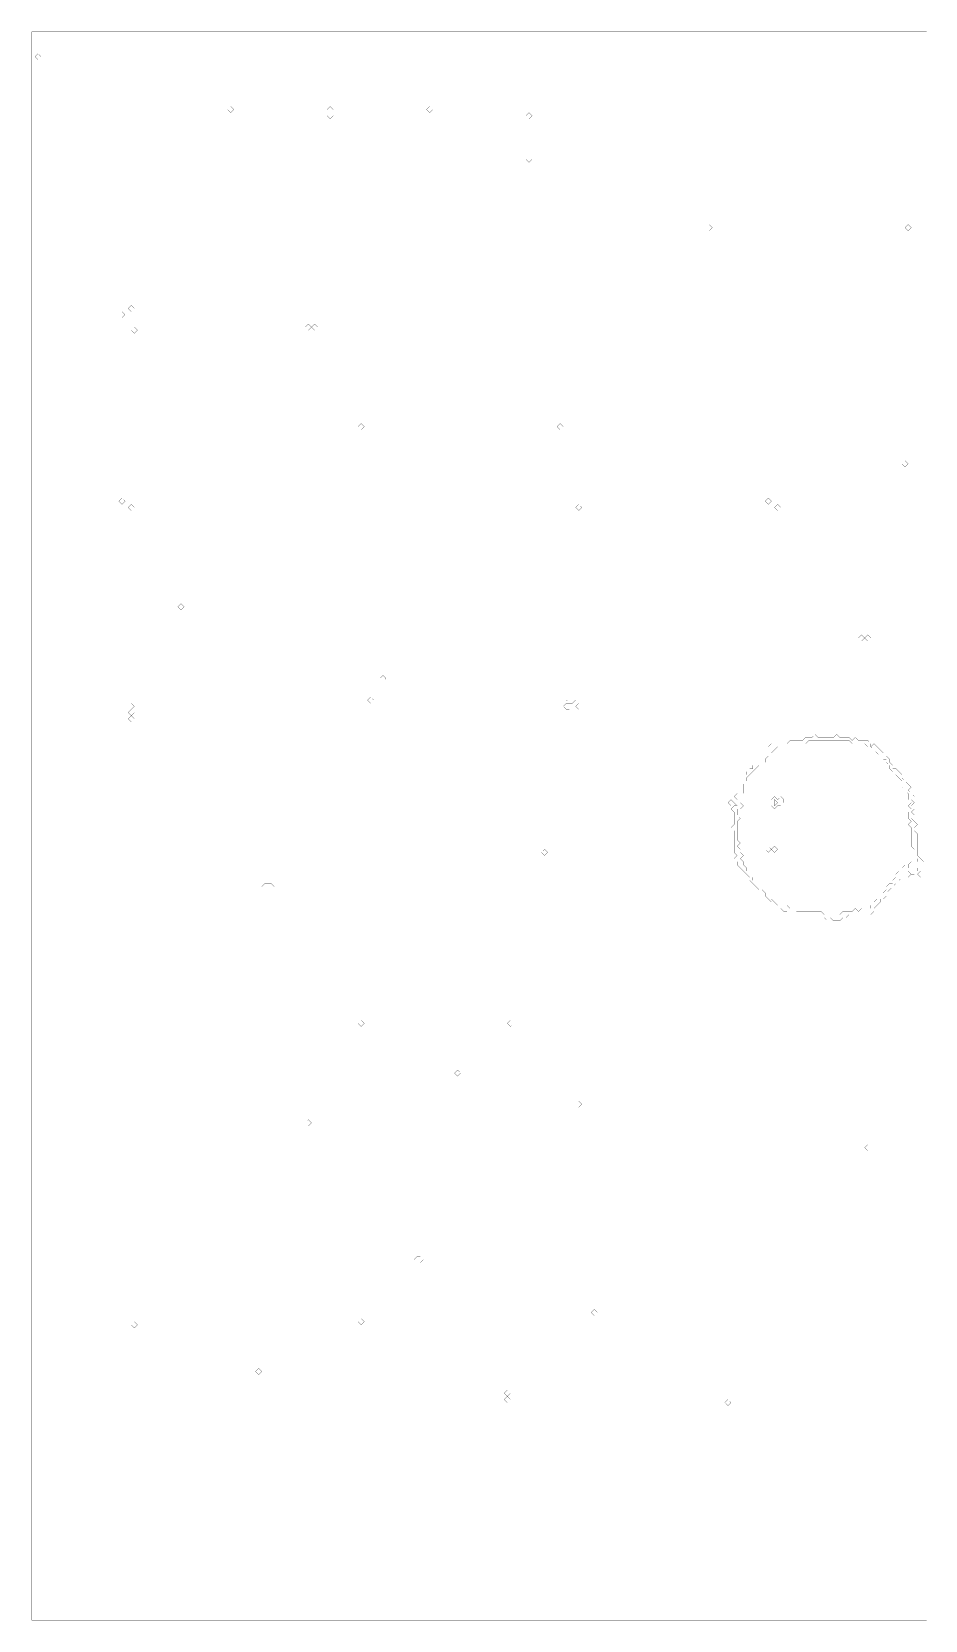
# Model space of a CAD drawing. Header units: metres. Extents: x 0 to 4926, y -4926 to 0.
# Drawn here: x 0 to 2771, y -4926 to 0 of the extents above; entities that cross this region are included whole.
import ezdxf

# ---------------------------------------------------------------- set-up
doc = ezdxf.new("R2010")
doc.units = ezdxf.units.M
doc.layers.add('conductor', color=1, linetype='Continuous')
doc.layers.add('substrate', color=5, linetype='Continuous')

msp = doc.modelspace()

# ---------------------------------------------------------------- linework, layer by layer
at = {"layer": 'conductor', "const_width": 0.5}
for points in [[(2409.7, -2197.6), (2400, -2207.3), (2390.4, -2207.3), (2380.8, -2207.3), (2371.1, -2207.3), (2361.5, -2207.3), (2351.8, -2216.9), (2342.2, -2216.9), (2332.6, -2216.9), (2322.9, -2216.9), (2313.3, -2216.9), (2303.6, -2226.5), (2294, -2236.2), (2284.4, -2236.2), (2284.4, -2245.8), (2274.7, -2255.4), (2274.7, -2265.1), (2265.1, -2274.7), (2255.4, -2274.7), (2245.8, -2284.4), (2236.2, -2294), (2226.5, -2303.6), (2216.9, -2313.3), (2216.9, -2322.9), (2207.3, -2332.6), (2207.3, -2342.2), (2207.3, -2351.8), (2207.3, -2361.5), (2197.6, -2371.1), (2197.6, -2380.8), (2197.6, -2390.4), (2207.3, -2400), (2197.6, -2409.7), (2188, -2409.7), (2188, -2419.3), (2188, -2428.9), (2197.6, -2438.6), (2188, -2448.2), (2188, -2457.9), (2188, -2467.5), (2188, -2477.1), (2188, -2486.8), (2188, -2496.4), (2188, -2506.1), (2197.6, -2515.7), (2188, -2525.3), (2197.6, -2535), (2197.6, -2544.6), (2207.3, -2554.2), (2197.6, -2563.9), (2207.3, -2573.5), (2207.3, -2583.2), (2216.9, -2592.8), (2216.9, -2602.4), (2226.5, -2612.1), (2236.2, -2621.7), (2236.2, -2631.4), (2245.8, -2631.4), (2255.4, -2641), (2255.4, -2650.6), (2265.1, -2650.6), (2274.7, -2660.3), (2284.4, -2669.9), (2294, -2679.6), (2294, -2689.2), (2303.6, -2698.8), (2313.3, -2708.5), (2322.9, -2708.5), (2332.6, -2708.5), (2342.2, -2708.5), (2351.8, -2718.1), (2361.5, -2718.1), (2371.1, -2727.7), (2380.8, -2727.7), (2390.4, -2727.7), (2400, -2727.7), (2409.7, -2727.7), (2419.3, -2727.7), (2428.9, -2727.7), (2438.6, -2727.7), (2448.2, -2727.7), (2457.9, -2737.4), (2467.5, -2737.4), (2477.1, -2737.4), (2486.8, -2737.4), (2496.4, -2737.4), (2506.1, -2737.4), (2515.7, -2727.7), (2525.3, -2727.7), (2535, -2727.7), (2544.6, -2727.7), (2554.2, -2718.1), (2563.9, -2727.7), (2573.5, -2718.1), (2583.2, -2727.7), (2592.8, -2718.1), (2602.4, -2718.1), (2602.4, -2708.5), (2612.1, -2698.8), (2621.7, -2689.2), (2631.4, -2679.6), (2641, -2669.9), (2650.6, -2660.3), (2650.6, -2650.6), (2660.3, -2641), (2669.9, -2641), (2669.9, -2631.4), (2679.6, -2621.7), (2679.6, -2612.1), (2689.2, -2602.4), (2698.8, -2602.4), (2698.8, -2592.8), (2708.5, -2583.2), (2718.1, -2592.8), (2718.1, -2583.2), (2727.7, -2573.5), (2737.4, -2573.5), (2747, -2573.5), (2747, -2563.9), (2737.4, -2554.2), (2737.4, -2544.6), (2737.4, -2535), (2727.7, -2525.3), (2727.7, -2515.7), (2727.7, -2506.1), (2727.7, -2496.4), (2727.7, -2486.8), (2727.7, -2477.1), (2727.7, -2467.5), (2718.1, -2457.9), (2727.7, -2448.2), (2718.1, -2438.6), (2718.1, -2428.9), (2718.1, -2419.3), (2727.7, -2409.7), (2718.1, -2400), (2727.7, -2390.4), (2718.1, -2380.8), (2718.1, -2371.1), (2718.1, -2361.5), (2708.5, -2351.8), (2698.8, -2342.2), (2698.8, -2332.6), (2698.8, -2322.9), (2689.2, -2313.3), (2679.6, -2303.6), (2679.6, -2294), (2669.9, -2294), (2660.3, -2284.4), (2660.3, -2274.7), (2650.6, -2265.1), (2650.6, -2255.4), (2641, -2255.4), (2631.4, -2245.8), (2621.7, -2236.2), (2612.1, -2226.5), (2602.4, -2216.9), (2592.8, -2216.9), (2583.2, -2207.3), (2573.5, -2207.3), (2563.9, -2207.3), (2554.2, -2197.6), (2544.6, -2207.3), (2535, -2197.6), (2525.3, -2197.6), (2515.7, -2197.6), (2506.1, -2197.6), (2496.4, -2197.6), (2486.8, -2197.6), (2477.1, -2197.6), (2467.5, -2197.6), (2457.9, -2197.6), (2448.2, -2197.6), (2438.6, -2197.6), (2428.9, -2197.6), (2419.3, -2197.6)], [(2294, -2380.8), (2303.6, -2371.1), (2313.3, -2380.8), (2322.9, -2371.1), (2332.6, -2380.8), (2332.6, -2390.4), (2322.9, -2400), (2313.3, -2400), (2303.6, -2409.7), (2294, -2400), (2294, -2390.4)], [(2274.7, -2535), (2284.4, -2525.3), (2294, -2535), (2284.4, -2544.6)], [(2294, -2535), (2303.6, -2525.3), (2313.3, -2535), (2303.6, -2544.6)], [(1744.6, -3971.1)]]:
    msp.add_lwpolyline(points, close=True, dxfattribs=at)
at = {"layer": 'substrate', "const_width": 0.5}
msp.add_lwpolyline([(2775.9, 0), (2766.3, 0), (2756.7, 0), (2747, 0), (2737.4, 0), (2727.7, 0), (2718.1, 0), (2708.5, 0), (2698.8, 0), (2689.2, 0), (2679.6, 0), (2669.9, 0), (2660.3, 0), (2650.6, 0), (2641, 0), (2631.4, 0), (2621.7, 0), (2612.1, 0), (2602.4, 0), (2592.8, 0), (2583.2, 0), (2573.5, 0), (2563.9, 0), (2554.2, 0), (2544.6, 0), (2535, 0), (2525.3, 0), (2515.7, 0), (2506.1, 0), (2496.4, 0), (2486.8, 0), (2477.1, 0), (2467.5, 0), (2457.9, 0), (2448.2, 0), (2438.6, 0), (2428.9, 0), (2419.3, 0), (2409.7, 0), (2400, 0), (2390.4, 0), (2380.8, 0), (2371.1, 0), (2361.5, 0), (2351.8, 0), (2342.2, 0), (2332.6, 0), (2322.9, 0), (2313.3, 0), (2303.6, 0), (2294, 0), (2284.4, 0), (2274.7, 0), (2265.1, 0), (2255.4, 0), (2245.8, 0), (2236.2, 0), (2226.5, 0), (2216.9, 0), (2207.3, 0), (2197.6, 0), (2188, 0), (2178.3, 0), (2168.7, 0), (2159.1, 0), (2149.4, 0), (2139.8, 0), (2130.1, 0), (2120.5, 0), (2110.9, 0), (2101.2, 0), (2091.6, 0), (2082, 0), (2072.3, 0), (2062.7, 0), (2053, 0), (2043.4, 0), (2033.8, 0), (2024.1, 0), (2014.5, 0), (2004.8, 0), (1995.2, 0), (1985.6, 0), (1975.9, 0), (1966.3, 0), (1956.7, 0), (1947, 0), (1937.4, 0), (1927.7, 0), (1918.1, 0), (1908.5, 0), (1898.8, 0), (1889.2, 0), (1879.5, 0), (1869.9, 0), (1860.3, 0), (1850.6, 0), (1841, 0), (1831.3, 0), (1821.7, 0), (1812.1, 0), (1802.4, 0), (1792.8, 0), (1783.2, 0), (1773.5, 0), (1763.9, 0), (1754.2, 0), (1744.6, 0), (1735, 0), (1725.3, 0), (1715.7, 0), (1706, 0), (1696.4, 0), (1686.8, 0), (1677.1, 0), (1667.5, 0), (1657.9, 0), (1648.2, 0), (1638.6, 0), (1628.9, 0), (1619.3, 0), (1609.7, 0), (1600, 0), (1590.4, 0), (1580.7, 0), (1571.1, 0), (1561.5, 0), (1551.8, 0), (1542.2, 0), (1532.5, 0), (1522.9, 0), (1513.3, 0), (1503.6, 0), (1494, 0), (1484.4, 0), (1474.7, 0), (1465.1, 0), (1455.4, 0), (1445.8, 0), (1436.2, 0), (1426.5, 0), (1416.9, 0), (1407.2, 0), (1397.6, 0), (1388, 0), (1378.3, 0), (1368.7, 0), (1359.1, 0), (1349.4, 0), (1339.8, 0), (1330.1, 0), (1320.5, 0), (1310.9, 0), (1301.2, 0), (1291.6, 0), (1281.9, 0), (1272.3, 0), (1262.7, 0), (1253, 0), (1243.4, 0), (1233.8, 0), (1224.1, 0), (1214.5, 0), (1204.8, 0), (1195.2, 0), (1185.6, 0), (1175.9, 0), (1166.3, 0), (1156.6, 0), (1147, 0), (1137.4, 0), (1127.7, 0), (1118.1, 0), (1108.4, 0), (1098.8, 0), (1089.2, 0), (1079.5, 0), (1069.9, 0), (1060.3, 0), (1050.6, 0), (1041, 0), (1031.3, 0), (1021.7, 0), (1012.1, 0), (1002.4, 0), (992.8, 0), (983.1, 0), (973.5, 0), (963.9, 0), (954.2, 0), (944.6, 0), (935, 0), (925.3, 0), (915.7, 0), (906, 0), (896.4, 0), (886.8, 0), (877.1, 0), (867.5, 0), (857.8, 0), (848.2, 0), (838.6, 0), (828.9, 0), (819.3, 0), (809.6, 0), (800, 0), (790.4, 0), (780.7, 0), (771.1, 0), (761.5, 0), (751.8, 0), (742.2, 0), (732.5, 0), (722.9, 0), (713.3, 0), (703.6, 0), (694, 0), (684.3, 0), (674.7, 0), (665.1, 0), (655.4, 0), (645.8, 0), (636.2, 0), (626.5, 0), (616.9, 0), (607.2, 0), (597.6, 0), (588, 0), (578.3, 0), (568.7, 0), (559, 0), (549.4, 0), (539.8, 0), (530.1, 0), (520.5, 0), (510.8, 0), (501.2, 0), (491.6, 0), (481.9, 0), (472.3, 0), (462.7, 0), (453, 0), (443.4, 0), (433.7, 0), (424.1, 0), (414.5, 0), (404.8, 0), (395.2, 0), (385.5, 0), (375.9, 0), (366.3, 0), (356.6, 0), (347, 0), (337.4, 0), (327.7, 0), (318.1, 0), (308.4, 0), (298.8, 0), (289.2, 0), (279.5, 0), (269.9, 0), (260.2, 0), (250.6, 0), (241, 0), (231.3, 0), (221.7, 0), (212.1, 0), (202.4, 0), (192.8, 0), (183.1, 0), (173.5, 0), (163.9, 0), (154.2, 0), (144.6, 0), (134.9, 0), (125.3, 0), (115.7, 0), (106, 0), (96.4, 0), (86.7, 0), (77.1, 0), (67.5, 0), (57.8, 0), (48.2, 0), (38.6, 0), (28.9, 0), (19.3, 0), (9.6, 0), (0, 0), (0, -9.6), (0, -19.3), (0, -28.9), (0, -38.6), (0, -48.2), (0, -57.8), (0, -67.5), (0, -77.1), (0, -86.7), (0, -96.4), (0, -106), (0, -115.7), (0, -125.3), (0, -134.9), (0, -144.6), (0, -154.2), (0, -163.9), (0, -173.5), (0, -183.1), (0, -192.8), (0, -202.4), (0, -212.1), (0, -221.7), (0, -231.3), (0, -241), (0, -250.6), (0, -260.2), (0, -269.9), (0, -279.5), (0, -289.2), (0, -298.8), (0, -308.4), (0, -318.1), (0, -327.7), (0, -337.4), (0, -347), (0, -356.6), (0, -366.3), (0, -375.9), (0, -385.5), (0, -395.2), (0, -404.8), (0, -414.5), (0, -424.1), (0, -433.7), (0, -443.4), (0, -453), (0, -462.7), (0, -472.3), (0, -481.9), (0, -491.6), (0, -501.2), (0, -510.8), (0, -520.5), (0, -530.1), (0, -539.8), (0, -549.4), (0, -559), (0, -568.7), (0, -578.3), (0, -588), (0, -597.6), (0, -607.2), (0, -616.9), (0, -626.5), (0, -636.2), (0, -645.8), (0, -655.4), (0, -665.1), (0, -674.7), (0, -684.3), (0, -694), (0, -703.6), (0, -713.3), (0, -722.9), (0, -732.5), (0, -742.2), (0, -751.8), (0, -761.5), (0, -771.1), (0, -780.7), (0, -790.4), (0, -800), (0, -809.6), (0, -819.3), (0, -828.9), (0, -838.6), (0, -848.2), (0, -857.8), (0, -867.5), (0, -877.1), (0, -886.8), (0, -896.4), (0, -906), (0, -915.7), (0, -925.3), (0, -935), (0, -944.6), (0, -954.2), (0, -963.9), (0, -973.5), (0, -983.1), (0, -992.8), (0, -1002.4), (0, -1012.1), (0, -1021.7), (0, -1031.3), (0, -1041), (0, -1050.6), (0, -1060.3), (0, -1069.9), (0, -1079.5), (0, -1089.2), (0, -1098.8), (0, -1108.4), (0, -1118.1), (0, -1127.7), (0, -1137.4), (0, -1147), (0, -1156.6), (0, -1166.3), (0, -1175.9), (0, -1185.6), (0, -1195.2), (0, -1204.8), (0, -1214.5), (0, -1224.1), (0, -1233.8), (0, -1243.4), (0, -1253), (0, -1262.7), (0, -1272.3), (0, -1281.9), (0, -1291.6), (0, -1301.2), (0, -1310.9), (0, -1320.5), (0, -1330.1), (0, -1339.8), (0, -1349.4), (0, -1359.1), (0, -1368.7), (0, -1378.3), (0, -1388), (0, -1397.6), (0, -1407.2), (0, -1416.9), (0, -1426.5), (0, -1436.2), (0, -1445.8), (0, -1455.4), (0, -1465.1), (0, -1474.7), (0, -1484.4), (0, -1494), (0, -1503.6), (0, -1513.3), (0, -1522.9), (0, -1532.5), (0, -1542.2), (0, -1551.8), (0, -1561.5), (0, -1571.1), (0, -1580.7), (0, -1590.4), (0, -1600), (0, -1609.7), (0, -1619.3), (0, -1628.9), (0, -1638.6), (0, -1648.2), (0, -1657.9), (0, -1667.5), (0, -1677.1), (0, -1686.8), (0, -1696.4), (0, -1706), (0, -1715.7), (0, -1725.3), (0, -1735), (0, -1744.6), (0, -1754.2), (0, -1763.9), (0, -1773.5), (0, -1783.2), (0, -1792.8), (0, -1802.4), (0, -1812.1), (0, -1821.7), (0, -1831.3), (0, -1841), (0, -1850.6), (0, -1860.3), (0, -1869.9), (0, -1879.5), (0, -1889.2), (0, -1898.8), (0, -1908.5), (0, -1918.1), (0, -1927.7), (0, -1937.4), (0, -1947), (0, -1956.7), (0, -1966.3), (0, -1975.9), (0, -1985.6), (0, -1995.2), (0, -2004.8), (0, -2014.5), (0, -2024.1), (0, -2033.8), (0, -2043.4), (0, -2053), (0, -2062.7), (0, -2072.3), (0, -2082), (0, -2091.6), (0, -2101.2), (0, -2110.9), (0, -2120.5), (0, -2130.1), (0, -2139.8), (0, -2149.4), (0, -2159.1), (0, -2168.7), (0, -2178.3), (0, -2188), (0, -2197.6), (0, -2207.3), (0, -2216.9), (0, -2226.5), (0, -2236.2), (0, -2245.8), (0, -2255.4), (0, -2265.1), (0, -2274.7), (0, -2284.4), (0, -2294), (0, -2303.6), (0, -2313.3), (0, -2322.9), (0, -2332.6), (0, -2342.2), (0, -2351.8), (0, -2361.5), (0, -2371.1), (0, -2380.8), (0, -2390.4), (0, -2400), (0, -2409.7), (0, -2419.3), (0, -2428.9), (0, -2438.6), (0, -2448.2), (0, -2457.9), (0, -2467.5), (0, -2477.1), (0, -2486.8), (0, -2496.4), (0, -2506.1), (0, -2515.7), (0, -2525.3), (0, -2535), (0, -2544.6), (0, -2554.2), (0, -2563.9), (0, -2573.5), (0, -2583.2), (0, -2592.8), (0, -2602.4), (0, -2612.1), (0, -2621.7), (0, -2631.4), (0, -2641), (0, -2650.6), (0, -2660.3), (0, -2669.9), (0, -2679.6), (0, -2689.2), (0, -2698.8), (0, -2708.5), (0, -2718.1), (0, -2727.7), (0, -2737.4), (0, -2747), (0, -2756.7), (0, -2766.3), (0, -2775.9), (0, -2785.6), (0, -2795.2), (0, -2804.9), (0, -2814.5), (0, -2824.1), (0, -2833.8), (0, -2843.4), (0, -2853), (0, -2862.7), (0, -2872.3), (0, -2882), (0, -2891.6), (0, -2901.2), (0, -2910.9), (0, -2920.5), (0, -2930.2), (0, -2939.8), (0, -2949.4), (0, -2959.1), (0, -2968.7), (0, -2978.3), (0, -2988), (0, -2997.6), (0, -3007.3), (0, -3016.9), (0, -3026.5), (0, -3036.2), (0, -3045.8), (0, -3055.5), (0, -3065.1), (0, -3074.7), (0, -3084.4), (0, -3094), (0, -3103.7), (0, -3113.3), (0, -3122.9), (0, -3132.6), (0, -3142.2), (0, -3151.8), (0, -3161.5), (0, -3171.1), (0, -3180.8), (0, -3190.4), (0, -3200), (0, -3209.7), (0, -3219.3), (0, -3229), (0, -3238.6), (0, -3248.2), (0, -3257.9), (0, -3267.5), (0, -3277.1), (0, -3286.8), (0, -3296.4), (0, -3306.1), (0, -3315.7), (0, -3325.3), (0, -3335), (0, -3344.6), (0, -3354.3), (0, -3363.9), (0, -3373.5), (0, -3383.2), (0, -3392.8), (0, -3402.5), (0, -3412.1), (0, -3421.7), (0, -3431.4), (0, -3441), (0, -3450.6), (0, -3460.3), (0, -3469.9), (0, -3479.6), (0, -3489.2), (0, -3498.8), (0, -3508.5), (0, -3518.1), (0, -3527.8), (0, -3537.4), (0, -3547), (0, -3556.7), (0, -3566.3), (0, -3575.9), (0, -3585.6), (0, -3595.2), (0, -3604.9), (0, -3614.5), (0, -3624.1), (0, -3633.8), (0, -3643.4), (0, -3653.1), (0, -3662.7), (0, -3672.3), (0, -3682), (0, -3691.6), (0, -3701.2), (0, -3710.9), (0, -3720.5), (0, -3730.2), (0, -3739.8), (0, -3749.4), (0, -3759.1), (0, -3768.7), (0, -3778.4), (0, -3788), (0, -3797.6), (0, -3807.3), (0, -3816.9), (0, -3826.6), (0, -3836.2), (0, -3845.8), (0, -3855.5), (0, -3865.1), (0, -3874.7), (0, -3884.4), (0, -3894), (0, -3903.7), (0, -3913.3), (0, -3922.9), (0, -3932.6), (0, -3942.2), (0, -3951.9), (0, -3961.5), (0, -3971.1), (0, -3980.8), (0, -3990.4), (0, -4000), (0, -4009.7), (0, -4019.3), (0, -4029), (0, -4038.6), (0, -4048.2), (0, -4057.9), (0, -4067.5), (0, -4077.2), (0, -4086.8), (0, -4096.4), (0, -4106.1), (0, -4115.7), (0, -4125.4), (0, -4135), (0, -4144.6), (0, -4154.3), (0, -4163.9), (0, -4173.5), (0, -4183.2), (0, -4192.8), (0, -4202.5), (0, -4212.1), (0, -4221.7), (0, -4231.4), (0, -4241), (0, -4250.7), (0, -4260.3), (0, -4269.9), (0, -4279.6), (0, -4289.2), (0, -4298.8), (0, -4308.5), (0, -4318.1), (0, -4327.8), (0, -4337.4), (0, -4347), (0, -4356.7), (0, -4366.3), (0, -4376), (0, -4385.6), (0, -4395.2), (0, -4404.9), (0, -4414.5), (0, -4424.2), (0, -4433.8), (0, -4443.4), (0, -4453.1), (0, -4462.7), (0, -4472.3), (0, -4482), (0, -4491.6), (0, -4501.3), (0, -4510.9), (0, -4520.5), (0, -4530.2), (0, -4539.8), (0, -4549.5), (0, -4559.1), (0, -4568.7), (0, -4578.4), (0, -4588), (0, -4597.6), (0, -4607.3), (0, -4616.9), (0, -4626.6), (0, -4636.2), (0, -4645.8), (0, -4655.5), (0, -4665.1), (0, -4674.8), (0, -4684.4), (0, -4694), (0, -4703.7), (0, -4713.3), (0, -4722.9), (0, -4732.6), (0, -4742.2), (0, -4751.9), (0, -4761.5), (0, -4771.1), (0, -4780.8), (0, -4790.4), (0, -4800.1), (0, -4809.7), (0, -4819.3), (0, -4829), (0, -4838.6), (0, -4848.3), (0, -4857.9), (0, -4867.5), (0, -4877.2), (0, -4886.8), (0, -4896.4), (0, -4906.1), (0, -4915.7), (0, -4925.4), (9.6, -4925.4), (19.3, -4925.4), (28.9, -4925.4), (38.6, -4925.4), (48.2, -4925.4), (57.8, -4925.4), (67.5, -4925.4), (77.1, -4925.4), (86.7, -4925.4), (96.4, -4925.4), (106, -4925.4), (115.7, -4925.4), (125.3, -4925.4), (134.9, -4925.4), (144.6, -4925.4), (154.2, -4925.4), (163.9, -4925.4), (173.5, -4925.4), (183.1, -4925.4), (192.8, -4925.4), (202.4, -4925.4), (212.1, -4925.4), (221.7, -4925.4), (231.3, -4925.4), (241, -4925.4), (250.6, -4925.4), (260.2, -4925.4), (269.9, -4925.4), (279.5, -4925.4), (289.2, -4925.4), (298.8, -4925.4), (308.4, -4925.4), (318.1, -4925.4), (327.7, -4925.4), (337.4, -4925.4), (347, -4925.4), (356.6, -4925.4), (366.3, -4925.4), (375.9, -4925.4), (385.5, -4925.4), (395.2, -4925.4), (404.8, -4925.4), (414.5, -4925.4), (424.1, -4925.4), (433.7, -4925.4), (443.4, -4925.4), (453, -4925.4), (462.7, -4925.4), (472.3, -4925.4), (481.9, -4925.4), (491.6, -4925.4), (501.2, -4925.4), (510.8, -4925.4), (520.5, -4925.4), (530.1, -4925.4), (539.8, -4925.4), (549.4, -4925.4), (559, -4925.4), (568.7, -4925.4), (578.3, -4925.4), (588, -4925.4), (597.6, -4925.4), (607.2, -4925.4), (616.9, -4925.4), (626.5, -4925.4), (636.2, -4925.4), (645.8, -4925.4), (655.4, -4925.4), (665.1, -4925.4), (674.7, -4925.4), (684.3, -4925.4), (694, -4925.4), (703.6, -4925.4), (713.3, -4925.4), (722.9, -4925.4), (732.5, -4925.4), (742.2, -4925.4), (751.8, -4925.4), (761.5, -4925.4), (771.1, -4925.4), (780.7, -4925.4), (790.4, -4925.4), (800, -4925.4), (809.6, -4925.4), (819.3, -4925.4), (828.9, -4925.4), (838.6, -4925.4), (848.2, -4925.4), (857.8, -4925.4), (867.5, -4925.4), (877.1, -4925.4), (886.8, -4925.4), (896.4, -4925.4), (906, -4925.4), (915.7, -4925.4), (925.3, -4925.4), (935, -4925.4), (944.6, -4925.4), (954.2, -4925.4), (963.9, -4925.4), (973.5, -4925.4), (983.1, -4925.4), (992.8, -4925.4), (1002.4, -4925.4), (1012.1, -4925.4), (1021.7, -4925.4), (1031.3, -4925.4), (1041, -4925.4), (1050.6, -4925.4), (1060.3, -4925.4), (1069.9, -4925.4), (1079.5, -4925.4), (1089.2, -4925.4), (1098.8, -4925.4), (1108.4, -4925.4), (1118.1, -4925.4), (1127.7, -4925.4), (1137.4, -4925.4), (1147, -4925.4), (1156.6, -4925.4), (1166.3, -4925.4), (1175.9, -4925.4), (1185.6, -4925.4), (1195.2, -4925.4), (1204.8, -4925.4), (1214.5, -4925.4), (1224.1, -4925.4), (1233.8, -4925.4), (1243.4, -4925.4), (1253, -4925.4), (1262.7, -4925.4), (1272.3, -4925.4), (1281.9, -4925.4), (1291.6, -4925.4), (1301.2, -4925.4), (1310.9, -4925.4), (1320.5, -4925.4), (1330.1, -4925.4), (1339.8, -4925.4), (1349.4, -4925.4), (1359.1, -4925.4), (1368.7, -4925.4), (1378.3, -4925.4), (1388, -4925.4), (1397.6, -4925.4), (1407.2, -4925.4), (1416.9, -4925.4), (1426.5, -4925.4), (1436.2, -4925.4), (1445.8, -4925.4), (1455.4, -4925.4), (1465.1, -4925.4), (1474.7, -4925.4), (1484.4, -4925.4), (1494, -4925.4), (1503.6, -4925.4), (1513.3, -4925.4), (1522.9, -4925.4), (1532.5, -4925.4), (1542.2, -4925.4), (1551.8, -4925.4), (1561.5, -4925.4), (1571.1, -4925.4), (1580.7, -4925.4), (1590.4, -4925.4), (1600, -4925.4), (1609.7, -4925.4), (1619.3, -4925.4), (1628.9, -4925.4), (1638.6, -4925.4), (1648.2, -4925.4), (1657.9, -4925.4), (1667.5, -4925.4), (1677.1, -4925.4), (1686.8, -4925.4), (1696.4, -4925.4), (1706, -4925.4), (1715.7, -4925.4), (1725.3, -4925.4), (1735, -4925.4), (1744.6, -4925.4), (1754.2, -4925.4), (1763.9, -4925.4), (1773.5, -4925.4), (1783.2, -4925.4), (1792.8, -4925.4), (1802.4, -4925.4), (1812.1, -4925.4), (1821.7, -4925.4), (1831.3, -4925.4), (1841, -4925.4), (1850.6, -4925.4), (1860.3, -4925.4), (1869.9, -4925.4), (1879.5, -4925.4), (1889.2, -4925.4), (1898.8, -4925.4), (1908.5, -4925.4), (1918.1, -4925.4), (1927.7, -4925.4), (1937.4, -4925.4), (1947, -4925.4), (1956.7, -4925.4), (1966.3, -4925.4), (1975.9, -4925.4), (1985.6, -4925.4), (1995.2, -4925.4), (2004.8, -4925.4), (2014.5, -4925.4), (2024.1, -4925.4), (2033.8, -4925.4), (2043.4, -4925.4), (2053, -4925.4), (2062.7, -4925.4), (2072.3, -4925.4), (2082, -4925.4), (2091.6, -4925.4), (2101.2, -4925.4), (2110.9, -4925.4), (2120.5, -4925.4), (2130.1, -4925.4), (2139.8, -4925.4), (2149.4, -4925.4), (2159.1, -4925.4), (2168.7, -4925.4), (2178.3, -4925.4), (2188, -4925.4), (2197.6, -4925.4), (2207.3, -4925.4), (2216.9, -4925.4), (2226.5, -4925.4), (2236.2, -4925.4), (2245.8, -4925.4), (2255.4, -4925.4), (2265.1, -4925.4), (2274.7, -4925.4), (2284.4, -4925.4), (2294, -4925.4), (2303.6, -4925.4), (2313.3, -4925.4), (2322.9, -4925.4), (2332.6, -4925.4), (2342.2, -4925.4), (2351.8, -4925.4), (2361.5, -4925.4), (2371.1, -4925.4), (2380.8, -4925.4), (2390.4, -4925.4), (2400, -4925.4), (2409.7, -4925.4), (2419.3, -4925.4), (2428.9, -4925.4), (2438.6, -4925.4), (2448.2, -4925.4), (2457.9, -4925.4), (2467.5, -4925.4), (2477.1, -4925.4), (2486.8, -4925.4), (2496.4, -4925.4), (2506.1, -4925.4), (2515.7, -4925.4), (2525.3, -4925.4), (2535, -4925.4), (2544.6, -4925.4), (2554.2, -4925.4), (2563.9, -4925.4), (2573.5, -4925.4), (2583.2, -4925.4), (2592.8, -4925.4), (2602.4, -4925.4), (2612.1, -4925.4), (2621.7, -4925.4), (2631.4, -4925.4), (2641, -4925.4), (2650.6, -4925.4), (2660.3, -4925.4), (2669.9, -4925.4), (2679.6, -4925.4), (2689.2, -4925.4), (2698.8, -4925.4), (2708.5, -4925.4), (2718.1, -4925.4), (2727.7, -4925.4), (2737.4, -4925.4), (2747, -4925.4), (2756.7, -4925.4), (2766.3, -4925.4), (2775.9, -4925.4)], dxfattribs=at)
for points in [[(9.6, -77.1), (19.3, -67.5), (28.9, -77.1), (19.3, -86.7)], [(607.2, -241), (616.9, -231.3), (626.5, -241), (616.9, -250.6)], [(915.7, -241), (925.3, -231.3), (935, -241), (925.3, -250.6)], [(1224.1, -241), (1233.8, -231.3), (1243.4, -241), (1233.8, -250.6)], [(915.7, -260.2), (925.3, -250.6), (935, -260.2), (925.3, -269.9)], [(1532.5, -260.2), (1542.2, -250.6), (1551.8, -260.2), (1542.2, -269.9)], [(1532.5, -395.2), (1542.2, -385.5), (1551.8, -395.2), (1542.2, -404.8)], [(2091.6, -607.2), (2101.2, -597.6), (2110.9, -607.2), (2101.2, -616.9)], [(2708.5, -607.2), (2718.1, -597.6), (2727.7, -607.2), (2718.1, -616.9)], [(269.9, -877.1), (279.5, -867.5), (289.2, -877.1), (279.5, -886.8)], [(298.8, -857.8), (308.4, -848.2), (318.1, -857.8), (308.4, -867.5)], [(308.4, -925.3), (318.1, -915.7), (327.7, -925.3), (318.1, -935)], [(848.2, -915.7), (857.8, -906), (867.5, -915.7), (857.8, -925.3)], [(867.5, -915.7), (877.1, -906), (886.8, -915.7), (877.1, -925.3)], [(1012.1, -1224.1), (1021.7, -1214.5), (1031.3, -1224.1), (1021.7, -1233.8)], [(1628.9, -1224.1), (1638.6, -1214.5), (1648.2, -1224.1), (1638.6, -1233.8)], [(2698.8, -1339.8), (2708.5, -1330.1), (2718.1, -1339.8), (2708.5, -1349.4)], [(269.9, -1455.4), (279.5, -1445.8), (289.2, -1455.4), (279.5, -1465.1)], [(298.8, -1474.7), (308.4, -1465.1), (318.1, -1474.7), (308.4, -1484.4)], [(1686.8, -1474.7), (1696.4, -1465.1), (1706, -1474.7), (1696.4, -1484.4)], [(2274.7, -1455.4), (2284.4, -1445.8), (2294, -1455.4), (2284.4, -1465.1)], [(2303.6, -1474.7), (2313.3, -1465.1), (2322.9, -1474.7), (2313.3, -1484.4)], [(453, -1783.2), (462.7, -1773.5), (472.3, -1783.2), (462.7, -1792.8)], [(2563.9, -1879.5), (2573.5, -1869.9), (2583.2, -1879.5), (2573.5, -1889.2)], [(2583.2, -1879.5), (2592.8, -1869.9), (2602.4, -1879.5), (2592.8, -1889.2)], [(1079.5, -2004.8), (1089.2, -1995.2), (1098.8, -2004.8), (1089.2, -2014.5)], [(1041, -2072.3), (1050.6, -2062.7), (1060.3, -2072.3), (1050.6, -2082)], [(1657.9, -2072.3), (1667.5, -2062.7), (1677.1, -2062.7), (1686.8, -2072.3), (1677.1, -2082), (1667.5, -2082)], [(298.8, -2091.6), (308.4, -2082), (318.1, -2091.6), (308.4, -2101.2)], [(298.8, -2110.9), (308.4, -2101.2), (318.1, -2110.9), (308.4, -2120.5)], [(1648.2, -2091.6), (1657.9, -2082), (1667.5, -2082), (1677.1, -2091.6), (1667.5, -2101.2), (1657.9, -2101.2)], [(1686.8, -2091.6), (1696.4, -2082), (1706, -2091.6), (1696.4, -2101.2)], [(298.8, -2130.1), (308.4, -2120.5), (318.1, -2130.1), (308.4, -2139.8)], [(2419.3, -2188), (2428.9, -2178.3), (2438.6, -2188), (2448.2, -2188), (2457.9, -2188), (2467.5, -2188), (2477.1, -2188), (2486.8, -2188), (2496.4, -2178.3), (2506.1, -2188), (2515.7, -2188), (2525.3, -2188), (2535, -2188), (2544.6, -2197.6), (2554.2, -2188), (2563.9, -2197.6), (2573.5, -2197.6), (2583.2, -2197.6), (2592.8, -2197.6), (2602.4, -2207.3), (2602.4, -2216.9), (2612.1, -2207.3), (2621.7, -2216.9), (2631.4, -2226.5), (2641, -2236.2), (2641, -2245.8), (2650.6, -2245.8), (2660.3, -2255.4), (2660.3, -2265.1), (2669.9, -2274.7), (2669.9, -2284.4), (2679.6, -2284.4), (2689.2, -2294), (2698.8, -2303.6), (2698.8, -2313.3), (2708.5, -2322.9), (2718.1, -2332.6), (2727.7, -2342.2), (2718.1, -2351.8), (2727.7, -2361.5), (2737.4, -2371.1), (2727.7, -2380.8), (2737.4, -2390.4), (2727.7, -2400), (2737.4, -2409.7), (2727.7, -2419.3), (2737.4, -2428.9), (2727.7, -2438.6), (2737.4, -2448.2), (2747, -2457.9), (2737.4, -2467.5), (2737.4, -2477.1), (2747, -2486.8), (2747, -2496.4), (2747, -2506.1), (2747, -2515.7), (2747, -2525.3), (2747, -2535), (2747, -2544.6), (2747, -2554.2), (2756.7, -2563.9), (2766.3, -2573.5), (2766.3, -2583.2), (2756.7, -2592.8), (2747, -2592.8), (2747, -2602.4), (2737.4, -2612.1), (2727.7, -2612.1), (2718.1, -2602.4), (2727.7, -2612.1), (2718.1, -2621.7), (2708.5, -2621.7), (2698.8, -2621.7), (2689.2, -2631.4), (2679.6, -2631.4), (2679.6, -2641), (2669.9, -2650.6), (2660.3, -2660.3), (2650.6, -2669.9), (2650.6, -2679.6), (2641, -2689.2), (2631.4, -2689.2), (2631.4, -2698.8), (2621.7, -2708.5), (2612.1, -2718.1), (2612.1, -2727.7), (2602.4, -2737.4), (2592.8, -2737.4), (2583.2, -2737.4), (2573.5, -2737.4), (2563.9, -2737.4), (2554.2, -2737.4), (2544.6, -2737.4), (2535, -2737.4), (2525.3, -2747), (2515.7, -2747), (2506.1, -2756.7), (2496.4, -2756.7), (2486.8, -2756.7), (2477.1, -2747), (2467.5, -2756.7), (2457.9, -2747), (2448.2, -2747), (2438.6, -2747), (2428.9, -2747), (2419.3, -2747), (2409.7, -2747), (2400, -2747), (2390.4, -2747), (2380.8, -2737.4), (2371.1, -2737.4), (2361.5, -2737.4), (2351.8, -2737.4), (2342.2, -2727.7), (2332.6, -2727.7), (2322.9, -2718.1), (2313.3, -2718.1), (2303.6, -2718.1), (2294, -2708.5), (2294, -2698.8), (2284.4, -2689.2), (2274.7, -2679.6), (2274.7, -2669.9), (2265.1, -2660.3), (2255.4, -2660.3), (2245.8, -2650.6), (2236.2, -2641), (2226.5, -2631.4), (2226.5, -2621.7), (2216.9, -2612.1), (2207.3, -2602.4), (2197.6, -2592.8), (2188, -2583.2), (2188, -2573.5), (2178.3, -2563.9), (2188, -2554.2), (2178.3, -2544.6), (2178.3, -2535), (2178.3, -2525.3), (2178.3, -2515.7), (2178.3, -2506.1), (2178.3, -2496.4), (2178.3, -2486.8), (2178.3, -2477.1), (2168.7, -2467.5), (2178.3, -2457.9), (2178.3, -2448.2), (2178.3, -2438.6), (2178.3, -2428.9), (2178.3, -2419.3), (2168.7, -2409.7), (2178.3, -2400), (2188, -2400), (2178.3, -2390.4), (2188, -2380.8), (2178.3, -2371.1), (2188, -2361.5), (2197.6, -2361.5), (2197.6, -2351.8), (2197.6, -2342.2), (2197.6, -2332.6), (2197.6, -2322.9), (2197.6, -2313.3), (2207.3, -2303.6), (2216.9, -2303.6), (2216.9, -2294), (2226.5, -2284.4), (2236.2, -2284.4), (2236.2, -2274.7), (2245.8, -2265.1), (2255.4, -2265.1), (2255.4, -2255.4), (2265.1, -2245.8), (2274.7, -2236.2), (2284.4, -2226.5), (2284.4, -2216.9), (2294, -2207.3), (2303.6, -2207.3), (2313.3, -2207.3), (2322.9, -2207.3), (2332.6, -2207.3), (2342.2, -2207.3), (2351.8, -2197.6), (2361.5, -2197.6), (2371.1, -2197.6), (2380.8, -2197.6), (2390.4, -2197.6), (2400, -2188), (2409.7, -2188)], [(2159.1, -2390.4), (2168.7, -2380.8), (2178.3, -2390.4), (2168.7, -2400)], [(2303.6, -2380.8), (2303.6, -2390.4), (2303.6, -2400), (2313.3, -2390.4), (2322.9, -2390.4), (2313.3, -2390.4)], [(1580.7, -2544.6), (1590.4, -2535), (1600, -2544.6), (1590.4, -2554.2)], [(2303.6, -2535)], [(2747, -2612.1), (2756.7, -2602.4), (2766.3, -2612.1), (2756.7, -2621.7)], [(713.3, -2650.6), (722.9, -2641), (732.5, -2641), (742.2, -2641), (751.8, -2650.6), (742.2, -2660.3), (732.5, -2660.3), (722.9, -2660.3)], [(1012.1, -3074.7), (1021.7, -3065.1), (1031.3, -3074.7), (1021.7, -3084.4)], [(1474.7, -3074.7), (1484.4, -3065.1), (1494, -3074.7), (1484.4, -3084.4)], [(1310.9, -3229), (1320.5, -3219.3), (1330.1, -3229), (1320.5, -3238.6)], [(1686.8, -3325.3), (1696.4, -3315.7), (1706, -3325.3), (1696.4, -3335)], [(848.2, -3383.2), (857.8, -3373.5), (867.5, -3383.2), (857.8, -3392.8)], [(2583.2, -3460.3), (2592.8, -3450.6), (2602.4, -3460.3), (2592.8, -3469.9)], [(1185.6, -3807.3), (1195.2, -3797.6), (1204.8, -3797.6), (1214.5, -3807.3), (1204.8, -3816.9), (1195.2, -3816.9)], [(1735, -3971.1), (1744.6, -3961.5), (1754.2, -3971.1), (1744.6, -3980.8)], [(308.4, -4009.7), (318.1, -4000), (327.7, -4009.7), (318.1, -4019.3)], [(1012.1, -4000), (1021.7, -3990.4), (1031.3, -4000), (1021.7, -4009.7)], [(694, -4154.3), (703.6, -4144.6), (713.3, -4154.3), (703.6, -4163.9)], [(1465.1, -4221.7), (1474.7, -4212.1), (1484.4, -4221.7), (1474.7, -4231.4)], [(1465.1, -4241), (1474.7, -4231.4), (1484.4, -4241), (1474.7, -4250.7)], [(2149.4, -4250.7), (2159.1, -4241), (2168.7, -4250.7), (2159.1, -4260.3)]]:
    msp.add_lwpolyline(points, close=True, dxfattribs=at)

doc.saveas('drawing.dxf')
